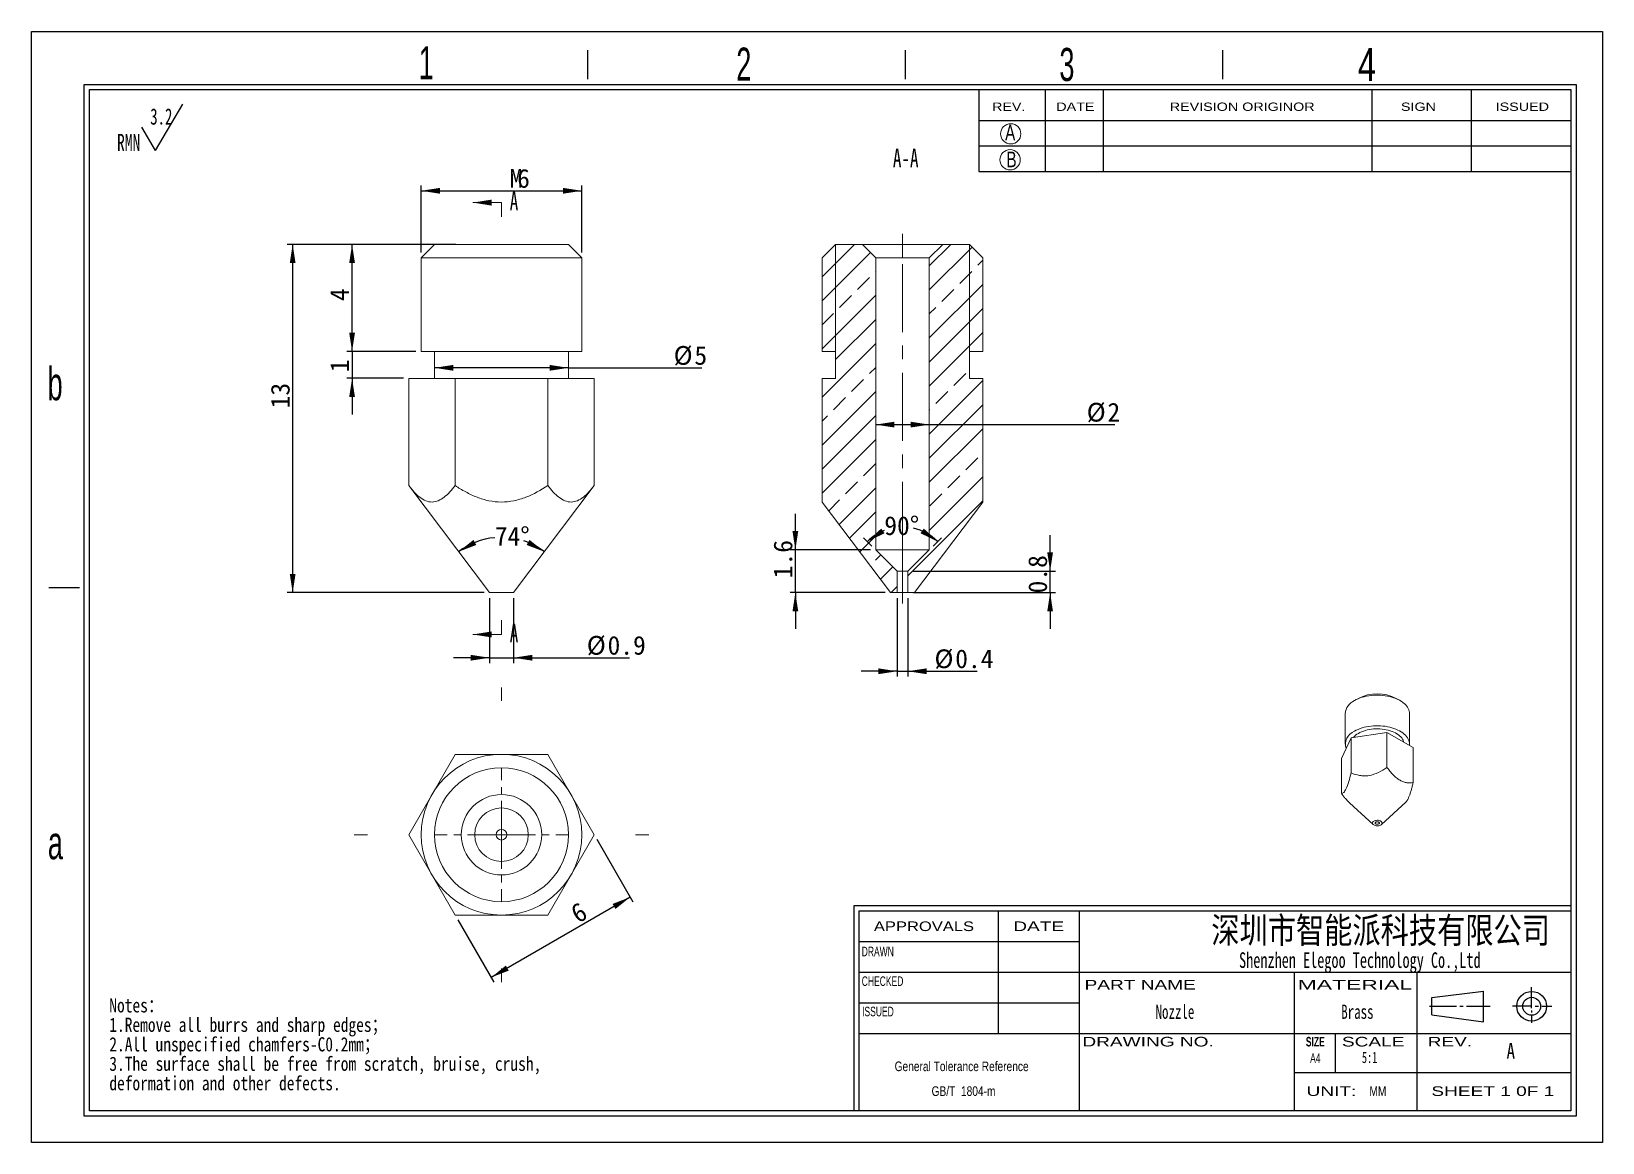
# Model space of a CAD drawing. Header units: millimetres. Extents: x 2 to 295, y 1 to 209.
import ezdxf

# ---------------------------------------------------------------- set-up
doc = ezdxf.new("R2010")
doc.units = ezdxf.units.MM
doc.linetypes.add('CENTER', pattern=[10.16, 6.35, -1.27, 1.27, -1.27])
doc.linetypes.add('CENTERX2', pattern=[20.32, 12.7, -2.54, 2.54, -2.54])
doc.layers.add('DIM', color=5, linetype='Continuous')
doc.layers.add('SLD-0', color=179, linetype='Continuous')
doc.layers.add('中心线', color=1, linetype='CENTER', lineweight=15)
doc.styles.add('SLDTEXTSTYLE0', font='SIMSUN.TTC', dxfattribs={"width": 0.67})
doc.styles.add('SLDTEXTSTYLE1', font='SIMSUN.TTC', dxfattribs={"width": 0.8, "bigfont": 'bigfont'})
doc.styles.add('SLDTEXTSTYLE10', font='ARIAL.TTF', dxfattribs={"width": 1.2324})
doc.styles.add('SLDTEXTSTYLE11', font='ARIAL.TTF', dxfattribs={"width": 1.7064})
doc.styles.add('SLDTEXTSTYLE12', font='SIMSUN.TTC', dxfattribs={"width": 0.8, "bigfont": 'bigfont'})
doc.styles.add('SLDTEXTSTYLE13', font='SIMKAI.TTF', dxfattribs={"width": 0.67})
doc.styles.add('SLDTEXTSTYLE14', font='SIMSUN.TTC')
doc.styles.add('SLDTEXTSTYLE15', font='仿宋_GB2312', dxfattribs={"width": 0.67})
doc.styles.add('SLDTEXTSTYLE2', font='SIMSUN.TTC', dxfattribs={"width": 0.8})
doc.styles.add('SLDTEXTSTYLE3', font='SIMSUN.TTC', dxfattribs={"width": 0.67})
doc.styles.add('SLDTEXTSTYLE4', font='ARIAL.TTF', dxfattribs={"width": 0.63516})
doc.styles.add('SLDTEXTSTYLE5', font='GOTHIC.TTF', dxfattribs={"width": 0.7304})
doc.styles.add('SLDTEXTSTYLE6', font='GOTHIC.TTF', dxfattribs={"width": 0.61171})
doc.styles.add('SLDTEXTSTYLE7', font='ARIALBD.TTF', dxfattribs={"width": 0.63516})
doc.styles.add('SLDTEXTSTYLE8', font='ARIAL.TTF', dxfattribs={"width": 1.422})
doc.styles.add('SLDTEXTSTYLE9', font='ARIAL.TTF', dxfattribs={"width": 0.7584})
doc.dimstyles.new('SLDDIMSTYLE0', dxfattribs={"dimtxt": 3.5, "dimasz": 3.5, "dimexe": 0, "dimexo": 0.0625, "dimgap": 0.875, "dimtad": 2, "dimlfac": 0.2, "dimrnd": 1e-09, "dimdsep": 46, "dimtxsty": 'SLDTEXTSTYLE0', "dimsah": 1, "dimcen": 0.09, "dimadec": 0, "dimazin": 2, "dimtfac": 1, "dimtmove": 0, "dimatfit": 0, "dimfxl": 0, "dimfrac": 2, "dimtolj": 1, "dimtzin": 12, "dimarcsym": 0})
doc.dimstyles.new('SLDDIMSTYLE1', dxfattribs={"dimtxt": 3.5, "dimasz": 3.5, "dimexe": 0, "dimexo": 0.0625, "dimgap": 0.875, "dimtad": 2, "dimlfac": 0.2, "dimrnd": 1e-09, "dimzin": 12, "dimdsep": 46, "dimtxsty": 'SLDTEXTSTYLE0', "dimsah": 1, "dimcen": 0.09, "dimadec": 0, "dimazin": 3, "dimtfac": 1, "dimtofl": 0, "dimtmove": 0, "dimatfit": 3, "dimfxl": 0, "dimfrac": 2, "dimtolj": 1, "dimtzin": 12, "dimarcsym": 0})
doc.dimstyles.new('SLDDIMSTYLE2', dxfattribs={"dimtxt": 3.5, "dimasz": 3.5, "dimexe": 0, "dimexo": 0.0625, "dimgap": 0.875, "dimtad": 2, "dimlfac": 0.2, "dimrnd": 1e-09, "dimzin": 12, "dimdsep": 46, "dimtxsty": 'SLDTEXTSTYLE0', "dimsah": 1, "dimcen": 0.09, "dimadec": 0, "dimazin": 3, "dimtfac": 1, "dimtmove": 0, "dimatfit": 0, "dimfxl": 0, "dimfrac": 2, "dimtolj": 1, "dimtzin": 12, "dimarcsym": 0})
doc.dimstyles.new('SLDDIMSTYLE3', dxfattribs={"dimtxt": 3.5, "dimasz": 3.5, "dimexe": 0, "dimexo": 0.0625, "dimgap": 0.875, "dimtad": 0, "dimtih": 1, "dimtoh": 1, "dimdec": 4, "dimlfac": 0.2, "dimzin": 12, "dimdsep": 46, "dimtxsty": 'SLDTEXTSTYLE0', "dimsah": 1, "dimcen": 0.09, "dimadec": 1, "dimazin": 3, "dimtfac": 1, "dimtdec": 1, "dimtofl": 0, "dimtmove": 0, "dimatfit": 3, "dimfxl": 0, "dimfrac": 2, "dimtolj": 1, "dimtzin": 12, "dimarcsym": 0})
pattern_1 = [(45, (0, 0), (-8.98026, 8.98026), []), (45, (4.49, 0), (-8.98026, 8.98026), []), (45, (8.98, 0), (-8.98026, 8.98026), []), (45, (13.47, 0), (-8.98026, 8.98026), [3.175, -1.5875])]

# ---------------------------------------------------------------- blocks, each defined once
blk = doc.blocks.new('SW_NOTE_0')
at = {"layer": 'SLD-0', "color": 0}
for q in [(12.27, 9.26), (4.6, 4.92)]:
    blk.add_line((7.16, 0.59), q, dxfattribs=at)
at = {"layer": 'SLD-0', "color": 0, "attachment_point": 1, "style": 'SLDTEXTSTYLE0'}
for s, insert, char_height in [('3.2', (6.19, 8.45), 3.032), ('RMN', (0, 3.69), 3.175)]:
    blk.add_mtext(s, dxfattribs=dict(at, insert=insert, char_height=char_height))
blk = doc.blocks.new('SW_NOTE_1')
at = {"layer": 'SLD-0', "color": 0, "char_height": 2.6458, "attachment_point": 1}
for s, insert, style in [('Notes\\M+18146', (0, 3.08), 'SLDTEXTSTYLE1'), ('1.Remove all burrs and sharp edges\\M+18147', (0, -0.55), 'SLDTEXTSTYLE1'), ('2.All unspecified chamfers-C0.2mm\\M+18147', (0, -4.19), 'SLDTEXTSTYLE1'), ('3.The surface shall be free from scratch, bruise, crush, ', (0, -7.82), 'SLDTEXTSTYLE2'), ('deformation and other defects.', (0, -11.45), 'SLDTEXTSTYLE2')]:
    blk.add_mtext(s, dxfattribs=dict(at, insert=insert, style=style))
blk = doc.blocks.new('SW_NOTE_2')
at = {"layer": 'SLD-0', "color": 0, "char_height": 1.7927, "attachment_point": 2, "style": 'SLDTEXTSTYLE9'}
for s, insert in [('General Tolerance Reference ', (13.02, 2.31)), (' GB/T  1804-m', (13.11, -2.32))]:
    blk.add_mtext(s, dxfattribs=dict(at, insert=insert))
blk = doc.blocks.new('_D')
at = {"layer": 'DIM'}
for p, q in [((87.31, 102.93), (87.31, 90.78)), ((91.81, 102.93), (91.81, 90.78)), ((87.31, 91.78), (80.58, 91.78)), ((87.31, 91.78), (91.81, 91.78)), ((91.81, 91.78), (113.44, 91.78))]:
    blk.add_line(p, q, dxfattribs=at)
for points in [[(87.31, 91.78), (83.81, 92.32), (83.81, 91.24)], [(91.81, 91.78), (95.31, 91.24), (95.31, 92.32)]]:
    blk.add_solid(points, dxfattribs=at)
at = {"layer": 'DIM', "char_height": 3.5, "attachment_point": 1, "style": 'SLDTEXTSTYLE14'}
for s, insert in [('%%c', (105.49, 95.85)), ('0.9', (109.36, 95.85))]:
    blk.add_mtext(s, dxfattribs=dict(at, insert=insert))
blk = doc.blocks.new('_D_1')
at = {"layer": 'DIM'}
for q in [(77.06, 145.89), (126.93, 145.89)]:
    blk.add_line((102.06, 145.89), q, dxfattribs=at)
for points in [[(77.06, 145.89), (80.56, 145.35), (80.56, 146.43)], [(102.06, 145.89), (98.56, 146.43), (98.56, 145.35)]]:
    blk.add_solid(points, dxfattribs=at)
at = {"layer": 'DIM', "char_height": 3.5, "attachment_point": 1, "style": 'SLDTEXTSTYLE14'}
for s, insert in [('%%c', (121.7, 149.96)), ('5', (125.57, 149.96))]:
    blk.add_mtext(s, dxfattribs=dict(at, insert=insert))
blk = doc.blocks.new('_D_2')
at = {"layer": 'DIM'}
for p, q in [((81.06, 168.93), (49.58, 168.93)), ((50.58, 103.93), (50.58, 168.93)), ((86.31, 103.93), (49.58, 103.93))]:
    blk.add_line(p, q, dxfattribs=at)
for points in [[(50.58, 168.93), (50.04, 165.43), (51.12, 165.43)], [(50.58, 103.93), (51.12, 107.43), (50.04, 107.43)]]:
    blk.add_solid(points, dxfattribs=at)
at = {"layer": 'DIM', "insert": (46.51, 138.32), "char_height": 3.5, "attachment_point": 1, "rotation": 90, "style": 'SLDTEXTSTYLE14'}
blk.add_mtext('13', dxfattribs=at)
blk = doc.blocks.new('_D_3')
at = {"layer": 'DIM'}
for p, q in [((81.06, 168.93), (60.67, 168.93)), ((61.67, 148.93), (61.67, 168.93)), ((73.56, 148.93), (60.67, 148.93))]:
    blk.add_line(p, q, dxfattribs=at)
for points in [[(61.67, 168.93), (61.13, 165.43), (62.21, 165.43)], [(61.67, 148.93), (62.21, 152.43), (61.13, 152.43)]]:
    blk.add_solid(points, dxfattribs=at)
at = {"layer": 'DIM', "insert": (57.6, 158.35), "char_height": 3.5, "attachment_point": 1, "rotation": 90, "style": 'SLDTEXTSTYLE14'}
blk.add_mtext('4', dxfattribs=at)
blk = doc.blocks.new('_D_4')
at = {"layer": 'DIM'}
for p, q in [((61.67, 148.93), (61.67, 155.66)), ((73.56, 148.93), (60.67, 148.93)), ((61.67, 148.93), (61.67, 143.93)), ((71.24, 143.93), (60.67, 143.93)), ((61.67, 143.93), (61.67, 137.2))]:
    blk.add_line(p, q, dxfattribs=at)
for points in [[(61.67, 148.93), (62.21, 152.43), (61.13, 152.43)], [(61.67, 143.93), (61.13, 140.43), (62.21, 140.43)]]:
    blk.add_solid(points, dxfattribs=at)
at = {"layer": 'DIM', "insert": (57.6, 145.07), "char_height": 3.5, "attachment_point": 1, "rotation": 90, "style": 'SLDTEXTSTYLE14'}
blk.add_mtext('1', dxfattribs=at)
blk = doc.blocks.new('_D_5')
at = {"layer": 'DIM'}
for p, q in [((74.56, 167.43), (74.56, 179.93)), ((74.56, 178.93), (104.56, 178.93)), ((104.56, 167.43), (104.56, 179.93))]:
    blk.add_line(p, q, dxfattribs=at)
for points in [[(74.56, 178.93), (78.06, 178.39), (78.06, 179.47)], [(104.56, 178.93), (101.06, 179.47), (101.06, 178.39)]]:
    blk.add_solid(points, dxfattribs=at)
at = {"layer": 'DIM', "char_height": 3.5, "attachment_point": 1, "style": 'SLDTEXTSTYLE14'}
for s, insert in [('M', (91.11, 183)), ('6', (92.48, 183))]:
    blk.add_mtext(s, dxfattribs=dict(at, insert=insert))
blk = doc.blocks.new('_D_6')
at = {"layer": 'DIM'}
for start, end in [(95.4, 127), (53, 71.6426)]:
    blk.add_arc((89.56, 100.94), 13.31, start, end, dxfattribs=at)
for points in [[(81.55, 111.57), (84.86, 112.83), (84.33, 113.77)], [(97.57, 111.57), (94.8, 113.77), (94.26, 112.83)]]:
    blk.add_solid(points, dxfattribs=at)
at = {"layer": 'DIM', "insert": (88.31, 116.21), "char_height": 3.5, "attachment_point": 1, "style": 'SLDTEXTSTYLE14'}
blk.add_mtext('74°', dxfattribs=at)
blk = doc.blocks.new('_D_7')
at = {"layer": 'DIM'}
for p, q in [((107.38, 57.89), (114.1, 46.24)), ((113.6, 47.11), (87.62, 32.11)), ((81.4, 42.89), (88.12, 31.24))]:
    blk.add_line(p, q, dxfattribs=at)
for points in [[(113.6, 47.11), (110.3, 45.83), (110.84, 44.89)], [(87.62, 32.11), (90.92, 33.39), (90.38, 34.33)]]:
    blk.add_solid(points, dxfattribs=at)
at = {"layer": 'DIM', "insert": (102.09, 45.16), "char_height": 3.5, "attachment_point": 1, "rotation": 30, "style": 'SLDTEXTSTYLE14'}
blk.add_mtext('6', dxfattribs=at)
blk = doc.blocks.new('SW_CENTERMARKSYMBOL_0')
at = {"layer": '中心线', "color": 0}
for p, q in [((0, 25), (0, 27.5)), ((0, 0), (0, 12.5)), ((-25, 0), (-27.5, 0)), ((0, 0), (-12.5, 0)), ((0, 0), (0, -12.5)), ((0, 0), (12.5, 0)), ((25, 0), (27.5, 0)), ((0, -25), (0, -27.5))]:
    blk.add_line(p, q, dxfattribs=at)
blk = doc.blocks.new('_D_8')
at = {"layer": 'DIM'}
for p, q in [((191.98, 107.93), (191.98, 114.66)), ((166.42, 107.93), (192.98, 107.93)), ((191.98, 103.93), (191.98, 107.93)), ((166.42, 103.93), (192.98, 103.93)), ((191.98, 103.93), (191.98, 97.2))]:
    blk.add_line(p, q, dxfattribs=at)
for points in [[(191.98, 107.93), (192.51, 111.43), (191.44, 111.43)], [(191.98, 103.93), (191.44, 100.43), (192.51, 100.43)]]:
    blk.add_solid(points, dxfattribs=at)
at = {"layer": 'DIM', "insert": (187.9, 103.79), "char_height": 3.5, "attachment_point": 1, "rotation": 90, "style": 'SLDTEXTSTYLE14'}
blk.add_mtext('0.8', dxfattribs=at)
blk = doc.blocks.new('_D_9')
at = {"layer": 'DIM'}
for p, q in [((144.42, 111.93), (144.42, 118.66)), ((158.42, 111.93), (143.42, 111.93)), ((144.42, 103.93), (144.42, 111.93)), ((161.17, 103.93), (143.42, 103.93)), ((144.42, 103.93), (144.42, 97.2))]:
    blk.add_line(p, q, dxfattribs=at)
for points in [[(144.42, 111.93), (144.96, 115.43), (143.88, 115.43)], [(144.42, 103.93), (143.88, 100.43), (144.96, 100.43)]]:
    blk.add_solid(points, dxfattribs=at)
at = {"layer": 'DIM', "insert": (140.35, 106.61), "char_height": 3.5, "attachment_point": 1, "rotation": 90, "style": 'SLDTEXTSTYLE14'}
blk.add_mtext('1.6', dxfattribs=at)
blk = doc.blocks.new('_D_10')
at = {"layer": 'DIM'}
for p, q in [((163.42, 102.93), (163.42, 88.26)), ((165.42, 102.93), (165.42, 88.26)), ((163.42, 89.26), (156.69, 89.26)), ((163.42, 89.26), (165.42, 89.26)), ((165.42, 89.26), (178.34, 89.26))]:
    blk.add_line(p, q, dxfattribs=at)
for points in [[(163.42, 89.26), (159.92, 89.8), (159.92, 88.72)], [(165.42, 89.26), (168.92, 88.72), (168.92, 89.8)]]:
    blk.add_solid(points, dxfattribs=at)
at = {"layer": 'DIM', "char_height": 3.5, "attachment_point": 1, "style": 'SLDTEXTSTYLE14'}
for s, insert in [('%%c', (170.39, 93.34)), ('0.4', (174.26, 93.34))]:
    blk.add_mtext(s, dxfattribs=dict(at, insert=insert))
blk = doc.blocks.new('_D_11')
at = {"layer": 'DIM'}
for p, q in [((159.42, 135.29), (169.42, 135.29)), ((169.42, 135.29), (204.04, 135.29))]:
    blk.add_line(p, q, dxfattribs=at)
for points in [[(159.42, 135.29), (162.92, 134.75), (162.92, 135.83)], [(169.42, 135.29), (165.92, 135.83), (165.92, 134.75)]]:
    blk.add_solid(points, dxfattribs=at)
at = {"layer": 'DIM', "char_height": 3.5, "attachment_point": 1, "style": 'SLDTEXTSTYLE14'}
for s, insert in [('%%c', (198.81, 139.36)), ('2', (202.68, 139.36))]:
    blk.add_mtext(s, dxfattribs=dict(at, insert=insert))
blk = doc.blocks.new('_D_12')
at = {"layer": 'DIM'}
for p, q in [((158.72, 112.63), (157.17, 114.18)), ((170.13, 112.63), (171.67, 114.18))]:
    blk.add_line(p, q, dxfattribs=at)
for start, end in [(111.6012, 135), (45, 77.2747)]:
    blk.add_arc((164.42, 106.93), 9.25, start, end, dxfattribs=at)
for points in [[(157.88, 113.47), (161.07, 115.02), (160.45, 115.9)], [(170.97, 113.47), (168.39, 115.9), (167.78, 115.02)]]:
    blk.add_solid(points, dxfattribs=at)
at = {"layer": 'DIM', "insert": (161.02, 118.19), "char_height": 3.5, "attachment_point": 1, "style": 'SLDTEXTSTYLE14'}
blk.add_mtext('90°', dxfattribs=at)

msp = doc.modelspace()

# ---------------------------------------------------------------- hatches: boundary and pattern name
at = {"linetype": 'Continuous', "lineweight": 0}
h = msp.add_hatch(dxfattribs=at)
h.set_pattern_fill('DIN 201 brass', style=0, pattern_type=2)
h.set_pattern_definition(pattern_1)
h.paths.add_polyline_path([(151.92314, 148.92689), (151.92314, 143.92689), (149.42314, 143.92689), (149.42314, 120.84671), (162.17314, 103.92689), (163.42314, 103.92689), (163.42314, 107.92689), (159.42314, 111.92689), (159.42314, 166.42689), (156.92314, 168.92689), (151.92314, 168.92689), (149.42314, 166.42689), (149.42314, 148.92689)], flags=0)
h = msp.add_hatch(dxfattribs=at)
h.set_pattern_fill('DIN 201 brass', style=0, pattern_type=2)
h.set_pattern_definition(pattern_1)
h.paths.add_polyline_path([(179.42314, 120.84671), (179.42314, 143.92689), (176.92314, 143.92689), (176.92314, 148.92689), (179.42314, 148.92689), (179.42314, 166.42689), (176.92314, 168.92689), (171.92314, 168.92689), (169.42314, 166.42689), (169.42314, 111.92689), (165.42314, 107.92689), (165.42314, 103.92689), (166.67314, 103.92689)], flags=0)

# ---------------------------------------------------------------- linework, layer by layer
at = {"color": 7, "linetype": 'Continuous', "lineweight": 0}
for p, q in [((89.56171, 176.72689), (84.24171, 176.72689)), ((89.56171, 176.72689), (89.56171, 174.06689)), ((151.92314, 148.92689), (151.92314, 168.92689)), ((176.92314, 148.92689), (176.92314, 168.92689)), ((89.56171, 96.12689), (89.56171, 98.78689)), ((89.56171, 96.12689), (84.24171, 96.12689))]:
    msp.add_line(p, q, dxfattribs=at)
at = {"color": 7, "linetype": 'Continuous', "lineweight": 15}
for p, q in [((77.06171, 168.92688), (74.56171, 166.42688)), ((77.06171, 168.92688), (102.06171, 168.92688)), ((104.56171, 166.42688), (102.06171, 168.92688)), ((149.42314, 166.42688), (151.92314, 168.92688)), ((151.92314, 168.92688), (156.92314, 168.92688)), ((156.92314, 168.92688), (159.42314, 166.42688)), ((156.92314, 168.92688), (171.92314, 168.92688)), ((169.42314, 166.42688), (171.92314, 168.92688)), ((171.92314, 168.92688), (176.92314, 168.92688)), ((176.92314, 168.92688), (179.42314, 166.42688)), ((74.56171, 166.42688), (74.56171, 148.92689)), ((104.56171, 166.42688), (74.56171, 166.42688)), ((104.56171, 148.92689), (104.56171, 166.42688)), ((149.42314, 166.42688), (149.42314, 148.92689)), ((169.42314, 166.42688), (159.42314, 166.42688)), ((159.42314, 166.42688), (159.42314, 111.92689)), ((169.42314, 111.92689), (169.42314, 166.42688)), ((179.42314, 148.92689), (179.42314, 166.42688)), ((74.56171, 148.92689), (104.56171, 148.92689)), ((77.06171, 148.92689), (77.06171, 143.92689)), ((102.06171, 143.92689), (102.06171, 148.92689)), ((149.42314, 148.92689), (151.92314, 148.92689)), ((151.92314, 143.92689), (151.92314, 148.92689)), ((176.92314, 148.92689), (176.92314, 143.92689)), ((176.92314, 148.92689), (179.42314, 148.92689)), ((72.2412, 123.92613), (72.2412, 143.92689)), ((80.90146, 143.92689), (72.2412, 143.92689)), ((80.90146, 123.92613), (80.90146, 143.92689)), ((98.22196, 143.92689), (80.90146, 143.92689)), ((98.22196, 123.92613), (98.22196, 143.92689)), ((106.88222, 143.92689), (98.22196, 143.92689)), ((106.88222, 123.92613), (106.88222, 143.92689)), ((149.42314, 143.92689), (149.42314, 120.84671)), ((151.92314, 143.92689), (149.42314, 143.92689)), ((179.42314, 143.92689), (176.92314, 143.92689)), ((179.42314, 120.84671), (179.42314, 143.92689)), ((72.2412, 123.92613), (87.31171, 103.92688)), ((91.81171, 103.92688), (106.88222, 123.92613)), ((162.17314, 103.92688), (149.42314, 120.84671)), ((179.42314, 120.84671), (166.67314, 103.92688)), ((159.42314, 111.92689), (163.42314, 107.92689)), ((169.42314, 111.92689), (159.42314, 111.92689)), ((165.42314, 107.92689), (169.42314, 111.92689)), ((165.42314, 107.92689), (163.42314, 107.92689)), ((163.42314, 107.92689), (163.42314, 103.92688)), ((165.42314, 103.92688), (165.42314, 107.92689)), ((87.31171, 103.92688), (91.81171, 103.92688)), ((163.42314, 103.92688), (162.17314, 103.92688)), ((165.42314, 103.92688), (163.42314, 103.92688)), ((166.67314, 103.92688), (165.42314, 103.92688)), ((249.51809, 84.198), (248.81086, 83.7896)), ((257.29752, 83.7896), (256.5903, 84.198)), ((247.05419, 81.34078), (247.05419, 75.62499)), ((259.05419, 75.62499), (259.05419, 81.34078)), ((248.15521, 76.82003), (246.36206, 72.95674)), ((254.84735, 77.85519), (248.15521, 76.82003)), ((248.15521, 70.28745), (248.15521, 76.82003)), ((254.84735, 71.32262), (254.84735, 77.85519)), ((259.74632, 75.02707), (254.84735, 77.85519)), ((72.2412, 58.75175), (80.90146, 73.75175)), ((80.90146, 73.75175), (98.22196, 73.75175)), ((98.22196, 73.75175), (106.88222, 58.75175)), ((259.74632, 68.4945), (259.74632, 75.02707)), ((246.36206, 66.42417), (246.36206, 72.95674)), ((247.84702, 64.72703), (252.29255, 60.65046)), ((253.81584, 60.65046), (258.37253, 64.82896)), ((80.90146, 43.75175), (72.2412, 58.75175)), ((106.88222, 58.75175), (98.22196, 43.75175)), ((98.22196, 43.75175), (80.90146, 43.75175))]:
    msp.add_line(p, q, dxfattribs=at)
at = {"color": 7, "linetype": 'Continuous', "lineweight": 15, "flags": 128}
for points in [[(259.05419, 81.34078), (259.04165, 81.56465), (258.99666, 81.81931), (258.91921, 82.07136), (258.80973, 82.31941), (258.66882, 82.56212), (258.49724, 82.79816), (258.29593, 83.02624), (258.06599, 83.24511), (257.80868, 83.45359), (257.52541, 83.65052), (257.21771, 83.83484), (256.88727, 84.00554), (256.5359, 84.16168), (256.16552, 84.30242), (255.77814, 84.42698), (255.37588, 84.53468), (254.96094, 84.62494), (254.53559, 84.69727), (254.10215, 84.75126), (253.66298, 84.78663), (253.22049, 84.80317), (252.77709, 84.80081), (252.33521, 84.77954), (251.89725, 84.7395), (251.46561, 84.68089), (251.04265, 84.60404), (250.63067, 84.50937), (250.23193, 84.39739), (249.8486, 84.26872), (249.48278, 84.12406), (249.13647, 83.96419), (248.81155, 83.79)], [(248.81155, 78.07421), (249.13647, 78.24841), (249.48278, 78.40827), (249.8486, 78.55293), (250.23193, 78.68161), (250.63067, 78.79358), (251.04265, 78.88826), (251.46561, 78.96511), (251.89725, 79.02371), (252.33521, 79.06376), (252.77709, 79.08502), (253.22049, 79.08738), (253.66298, 79.07084), (254.10215, 79.03547), (254.53559, 78.98148), (254.96094, 78.90916), (255.37588, 78.8189), (255.77814, 78.71119), (256.16552, 78.58663), (256.5359, 78.44589), (256.88727, 78.28975), (257.21771, 78.11905), (257.52541, 77.93474), (257.80868, 77.7378), (258.06599, 77.52933), (258.29593, 77.31045), (258.49724, 77.08237), (258.66882, 76.84634), (258.80973, 76.60363), (258.91921, 76.35557), (258.99666, 76.10353), (259.04165, 75.84887), (259.05394, 75.59299), (259.04487, 75.43201)], [(258.00402, 76.03288), (257.97229, 76.14528), (257.88382, 76.37205), (257.76403, 76.59398), (257.61369, 76.80962), (257.43379, 77.01758), (257.22547, 77.21651), (256.99011, 77.40511), (256.72922, 77.58217), (256.4445, 77.74654), (256.13779, 77.89715), (255.81108, 78.03302), (255.46649, 78.15327), (255.10626, 78.25713), (254.73272, 78.34392), (254.34829, 78.41307), (253.95547, 78.46415), (253.5568, 78.49681), (253.15488, 78.51084), (252.7523, 78.50616), (252.35168, 78.4828), (251.95562, 78.4409), (251.56668, 78.38073), (251.18739, 78.3027), (250.8202, 78.2073), (250.4675, 78.09515), (250.13158, 77.96698), (249.81462, 77.82363), (249.51866, 77.66601)], [(252.4178, 61.29464), (252.54974, 61.35753), (252.69991, 61.40486), (252.86289, 61.43494), (253.03278, 61.44667), (253.20344, 61.43962), (253.36871, 61.41406), (253.52262, 61.3709), (253.65959, 61.3117), (253.77468, 61.23861), (253.86373, 61.15427), (253.92353, 61.06173), (253.9519, 60.96432), (253.94783, 60.86557), (253.91146, 60.76906), (253.84411, 60.67826), (253.7482, 60.59646), (253.62722, 60.52661), (253.48552, 60.47125), (253.32823, 60.43237), (253.16104, 60.41137), (252.98999, 60.40902), (252.82126, 60.4254), (252.66094, 60.45992), (252.51484, 60.51133), (252.38824, 60.57777), (252.2857, 60.65684), (252.21094, 60.74569), (252.16666, 60.8411), (252.15445, 60.93962), (252.17476, 61.03769), (252.22686, 61.13178), (252.30886, 61.21847), (252.4178, 61.29464)], [(252.77135, 61.09054), (252.86249, 61.12992), (252.96917, 61.15289), (253.08273, 61.15758), (253.19398, 61.14361), (253.29391, 61.11211), (253.37441, 61.06564), (253.42897, 61.00795), (253.45317, 60.94373), (253.44505, 60.87817), (253.40527, 60.81659), (253.33704, 60.76397), (253.24589, 60.72459), (253.13922, 60.70162), (253.02566, 60.69693), (252.91441, 60.7109), (252.81448, 60.7424), (252.73398, 60.78887), (252.67941, 60.84656), (252.65521, 60.91078), (252.66334, 60.97634), (252.70312, 61.03792), (252.77135, 61.09054)]]:
    msp.add_lwpolyline(points, dxfattribs=at)
at = {"color": 7, "linetype": 'Continuous', "lineweight": 15}
for radius in [15, 12.5, 7.5, 5, 1]:
    msp.add_circle((89.56171, 58.75175), radius, dxfattribs=at)
for centre, radius, start, end in [((253.05416, 77.38301), 7.67779, 62.5762506, 117.4183745), ((249.9979, 81.0837), 2.95491, 113.6708732, 175.0089858), ((249.77302, 75.58735), 2.66626, 111.1373811, 196.9408038), ((251.21018, 74.59666), 3.50459, 118.8591763, 139.3099954)]:
    msp.add_arc(centre, radius, start, end, dxfattribs=at)
for points, knots in [([(80.90146, 123.92613), (80.25318, 123.06583), (79.58069, 122.3119), (78.14584, 121.19895), (77.36618, 120.85228), (76.204, 120.84403), (75.81078, 120.92359), (75.04547, 121.22966), (74.67333, 121.45339), (73.58152, 122.2901), (72.89389, 123.05998), (72.2412, 123.92613)], [0, 0, 0, 0, 0.25, 0.25, 0.5, 0.5, 0.625, 0.625, 0.75, 0.75, 1, 1, 1, 1]), ([(80.90146, 123.92613), (81.54161, 123.50137), (82.19976, 123.09942), (83.56782, 122.36104), (84.27891, 122.02518), (85.72418, 121.46732), (86.46316, 121.24253), (87.98303, 120.93183), (88.77302, 120.84746), (90.32869, 120.84597), (91.10008, 120.92591), (92.63102, 121.23433), (93.38628, 121.46296), (95.55871, 122.29958), (96.92571, 123.06603), (98.22196, 123.92613)], [0, 0, 0, 0, 0.125, 0.125, 0.25, 0.25, 0.375, 0.375, 0.5, 0.5, 0.625, 0.625, 0.75, 0.75, 1, 1, 1, 1]), ([(106.88222, 123.92613), (106.23394, 123.06583), (105.56146, 122.3119), (104.1266, 121.19895), (103.34694, 120.85228), (102.18476, 120.84403), (101.79154, 120.92359), (101.02623, 121.22966), (100.65409, 121.45339), (99.56228, 122.2901), (98.87465, 123.05998), (98.22196, 123.92613)], [0, 0, 0, 0, 0.25, 0.25, 0.5, 0.5, 0.625, 0.625, 0.75, 0.75, 1, 1, 1, 1]), ([(254.84735, 71.32262), (254.3464, 70.96414), (253.82674, 70.63752), (252.71797, 70.1025), (252.11549, 69.89608), (251.21743, 69.75446), (250.91357, 69.73345), (250.32219, 69.74194), (250.03462, 69.77053), (249.19093, 69.91331), (248.65957, 70.08257), (248.15521, 70.28745)], [0, 0, 0, 0, 0.25, 0.25, 0.5, 0.5, 0.625, 0.625, 0.75, 0.75, 1, 1, 1, 1]), ([(254.84735, 71.32262), (255.02841, 71.07936), (255.21456, 70.84061), (255.60151, 70.37607), (255.80263, 70.15026), (256.21142, 69.73207), (256.42043, 69.53799), (256.85032, 69.18834), (257.07376, 69.03179), (257.51377, 68.77729), (257.73195, 68.67745), (258.16497, 68.52821), (258.37859, 68.47957), (258.99304, 68.3981), (259.37969, 68.42523), (259.74632, 68.4945)], [0, 0, 0, 0, 0.125, 0.125, 0.25, 0.25, 0.375, 0.375, 0.5, 0.5, 0.625, 0.625, 0.75, 0.75, 1, 1, 1, 1]), ([(248.15521, 70.28745), (248.02099, 69.71728), (247.88174, 69.17104), (247.58465, 68.16745), (247.42322, 67.70642), (247.18258, 67.18528), (247.10116, 67.03586), (246.9427, 66.79443), (246.86565, 66.70149), (246.63958, 66.48772), (246.49721, 66.43243), (246.36206, 66.42417)], [0, 0, 0, 0, 0.25, 0.25, 0.5, 0.5, 0.625, 0.625, 0.75, 0.75, 1, 1, 1, 1]), ([(258.3693, 64.83256), (258.38557, 64.84557), (258.45697, 64.9027), (258.56595, 65.04633), (258.69294, 65.2473), (258.79721, 65.4427), (258.9032, 65.67093), (259.00853, 65.92822), (259.11178, 66.20911), (259.24691, 66.61202), (259.40541, 67.14576), (259.58325, 67.81488), (259.69184, 68.26742), (259.74632, 68.4945)], [0, 0, 0, 0, 0.036384458, 0.159757232, 0.230508109, 0.301759005, 0.374682104, 0.44820877, 0.518962148, 0.590169453, 0.735225861, 0.867138067, 1, 1, 1, 1]), ([(246.36206, 66.42417), (246.48424, 66.26305), (246.72907, 65.94021), (247.09008, 65.50627), (247.44085, 65.12304), (247.68636, 64.8703), (247.82577, 64.74883), (247.84927, 64.72835)], [0, 0, 0, 0, 0.262214092, 0.525427681, 0.740214719, 0.956201768, 1, 1, 1, 1])]:
    msp.add_open_spline(points, degree=3, knots=knots, dxfattribs=at)
at = {"color": 7, "linetype": 'Continuous', "lineweight": 0}
for points in [[(84.24171, 176.72689), (87.74171, 176.16689), (87.74171, 177.28689)], [(84.24171, 96.12689), (87.74171, 95.56689), (87.74171, 96.68689)]]:
    msp.add_solid(points, dxfattribs=at)
at = {"layer": 'SLD-0'}
for p, q in [((1.81204, 208.67374), (295.10656, 208.67374)), ((1.81204, 1.29378), (1.81204, 208.67374)), ((295.10656, 208.67374), (295.10656, 1.29378)), ((12.67482, 7.21892), (12.67482, 197.81098)), ((12.67482, 197.81098), (289.18142, 197.81098)), ((252.01742, 197.81098), (252.01742, 182.51367)), ((270.59942, 197.81098), (270.59942, 182.51367)), ((289.18142, 197.81098), (289.18142, 7.21892)), ((289.18142, 7.21892), (12.67482, 7.21892)), ((295.10656, 1.29378), (1.81204, 1.29378))]:
    msp.add_line(p, q, dxfattribs=at)
at = {"layer": 'SLD-0', "color": 6, "linetype": 'Continuous'}
for p, q in [((105.70104, 199.78603), (105.70104, 205.16949)), ((164.95246, 199.78603), (164.95246, 205.16949)), ((224.20387, 199.78603), (224.20387, 205.16949)), ((11.6873, 6.2314), (11.6873, 198.7985)), ((11.6873, 198.7985), (290.16894, 198.7985)), ((290.16894, 198.7985), (290.16894, 6.2314)), ((10.80456, 104.8527), (5.06807, 104.8527)), ((290.16894, 6.2314), (11.6873, 6.2314))]:
    msp.add_line(p, q, dxfattribs=at)
at = {"layer": 'SLD-0', "color": 179, "linetype": 'Continuous'}
for p, q in [((178.65881, 197.81098), (178.65881, 182.51367)), ((191.05019, 197.81098), (191.05019, 182.51367)), ((201.88631, 197.81098), (201.88631, 182.51367)), ((178.65881, 192.07449), (289.18142, 192.07449)), ((178.65881, 187.29408), (289.18142, 187.29408)), ((178.65881, 182.51367), (289.18142, 182.51367)), ((289.18142, 45.4622), (155.32994, 45.4622)), ((155.32994, 45.4622), (155.32994, 7.21892)), ((289.18142, 44.50612), (156.28602, 44.50612)), ((156.28602, 44.50612), (156.28602, 7.21892)), ((182.28076, 44.50612), (182.28076, 21.56015)), ((197.39755, 44.50612), (197.39755, 7.21892)), ((197.39755, 38.76963), (156.28602, 38.76963)), ((289.18142, 33.03313), (156.28602, 33.03313)), ((237.55299, 33.03313), (237.55299, 7.21892)), ((260.49896, 7.21892), (260.49896, 33.03313)), ((263.2552, 28.35384), (272.88795, 29.53819)), ((272.88795, 23.84606), (272.88795, 29.53819)), ((281.86932, 26.34954), (281.86932, 30.31633)), ((197.39755, 27.29664), (156.28602, 27.29664)), ((262.78561, 26.73278), (267.83012, 26.73278)), ((263.2552, 25.10642), (263.2552, 28.35384)), ((268.46068, 26.73278), (269.09124, 26.73278)), ((269.72181, 26.73278), (274.13575, 26.73278)), ((281.86932, 26.73278), (278.26838, 26.73278)), ((282.49989, 26.73278), (283.13045, 26.73278)), ((283.76101, 26.73278), (285.6527, 26.73278)), ((263.2552, 25.10642), (272.88795, 23.84606)), ((281.86932, 25.96629), (281.86932, 25.58305)), ((281.86932, 25.19981), (281.86932, 23.66685)), ((289.18142, 21.56015), (156.28602, 21.56015)), ((245.20165, 21.56015), (245.20165, 14.38954)), ((237.55299, 14.38954), (289.18142, 14.38954))]:
    msp.add_line(p, q, dxfattribs=at)
at = {"layer": 'SLD-0', "lineweight": 0}
for centre in [(184.62211, 189.56356), (184.49936, 184.71491)]:
    msp.add_circle(centre, 1.89438, dxfattribs=at)
at = {"layer": 'SLD-0', "color": 179, "linetype": 'Continuous'}
for radius in [2.77145, 1.66896]:
    msp.add_circle((281.86932, 26.73278), radius, dxfattribs=at)
at = {"layer": '中心线', "linetype": 'CENTERX2', "lineweight": 0}
for p, q in [((164.42314, 170.92689), (164.42314, 166.42689)), ((164.42314, 111.92689), (164.42314, 166.42689)), ((164.42314, 111.92689), (164.42314, 107.92689)), ((164.42314, 101.92689), (164.42314, 107.92689))]:
    msp.add_line(p, q, dxfattribs=at)

# ---------------------------------------------------------------- block references
at = {"layer": 'SLD-0'}
msp.add_blockref('SW_NOTE_0', (17.795, 185.85782), dxfattribs=at)
at = {"layer": 'SLD-0', "color": 5}
msp.add_blockref('SW_NOTE_1', (16.35383, 25.1493), dxfattribs=at)
at = {"layer": 'SLD-0', "color": 179}
msp.add_blockref('SW_NOTE_2', (162.43788, 14.11087), dxfattribs=at)
at = {"layer": '中心线'}
msp.add_blockref('SW_CENTERMARKSYMBOL_0', (89.56171, 58.75175), dxfattribs=at)

# ---------------------------------------------------------------- texts
at = {"color": 7, "linetype": 'Continuous', "lineweight": 0}
for s, insert, char_height, attachment_point, style in [('A-A', (165.0196, 186.81362), 3.5, 2, 'SLDTEXTSTYLE15'), ('Nozzle', (211.65828, 27.03271), 2.645833, 1, 'SLDTEXTSTYLE3'), ('Brass', (246.32651, 27.03271), 2.645833, 1, 'SLDTEXTSTYLE3'), ('5:1', (250.17618, 18.25644), 2.116667, 1, 'SLDTEXTSTYLE0')]:
    msp.add_mtext(s, dxfattribs=dict(at, insert=insert, char_height=char_height, attachment_point=attachment_point, style=style))
at = {"color": 7, "linetype": 'Continuous', "char_height": 3.5, "attachment_point": 1, "style": 'SLDTEXTSTYLE15'}
for insert in [(91.10008, 178.76274), (91.10008, 98.16274)]:
    msp.add_mtext('A', dxfattribs=dict(at, insert=insert))
at = {"layer": 'SLD-0'}
for s, insert, char_height, attachment_point, style in [('1', (74.11098, 205.89882), 6.17202, 1, 'SLDTEXTSTYLE6'), ('2', (133.38806, 205.6552), 6.17202, 1, 'SLDTEXTSTYLE6'), ('3', (193.70665, 205.59314), 6.17202, 1, 'SLDTEXTSTYLE6'), ('4', (249.44054, 205.58695), 6.17202, 1, 'SLDTEXTSTYLE5'), ('A', (183.57784, 191.25215), 2.90344, 1, 'SLDTEXTSTYLE5'), ('B', (183.83189, 186.23715), 2.90344, 1, 'SLDTEXTSTYLE5'), ('b', (4.83464, 146.01941), 6.17202, 1, 'SLDTEXTSTYLE6'), ('a', (4.87979, 60.35108), 6.17202, 1, 'SLDTEXTSTYLE6'), ('\\M+1905B圳\\M+18E73\\M+19271\\M+1945C\\M+19468\\M+189C8\\M+18B5A\\M+1974C\\M+18CC0\\M+18CF6\\M+18E69', (253.67564, 43.33735), 4.8280804, 2, 'SLDTEXTSTYLE12'), ('A', (277.17835, 19.85371), 2.91042, 1, 'SLDTEXTSTYLE2')]:
    msp.add_mtext(s, dxfattribs=dict(at, insert=insert, char_height=char_height, attachment_point=attachment_point, style=style))
at = {"layer": 'SLD-0', "color": 179}
for s, insert, char_height, attachment_point, style in [('REV.', (181.12883, 195.40006), 1.553633, 1, 'SLDTEXTSTYLE10'), ('DATE', (193.12647, 195.40006), 1.553633, 1, 'SLDTEXTSTYLE10'), ('REVISION ORIGINOR', (214.30816, 195.40006), 1.5536332, 1, 'SLDTEXTSTYLE10'), ('SIGN', (257.46638, 195.40006), 1.553633, 1, 'SLDTEXTSTYLE10'), ('ISSUED', (275.14813, 195.40006), 1.553633, 1, 'SLDTEXTSTYLE10'), ('APPROVALS', (168.42656, 42.5627), 1.792654, 2, 'SLDTEXTSTYLE10'), ('DATE', (189.84959, 42.5627), 1.792654, 2, 'SLDTEXTSTYLE8'), ('DRAWN', (159.80364, 37.85286), 1.792654, 2, 'SLDTEXTSTYLE4'), ('Shenzhen Elegoo Technology Co.,Ltd', (249.7983, 36.79963), 2.9104167, 2, 'SLDTEXTSTYLE13'), ('CHECKED', (160.69565, 32.31471), 1.792654, 2, 'SLDTEXTSTYLE4'), ('PART NAME', (208.79394, 31.64543), 1.792654, 2, 'SLDTEXTSTYLE8'), ('MATERIAL', (248.88016, 31.64543), 1.792654, 2, 'SLDTEXTSTYLE11'), ('ISSUED', (159.83697, 26.65442), 1.792654, 2, 'SLDTEXTSTYLE4'), ('DRAWING NO.', (210.26799, 21.02156), 1.7926537, 2, 'SLDTEXTSTYLE8'), ('SIZE', (241.47889, 21.02156), 1.792654, 2, 'SLDTEXTSTYLE7'), ('SCALE', (252.28894, 21.02156), 1.792654, 2, 'SLDTEXTSTYLE8'), ('REV.', (266.61015, 21.02156), 1.792654, 2, 'SLDTEXTSTYLE8'), ('A4', (241.48981, 17.95313), 1.792654, 2, 'SLDTEXTSTYLE4'), ('UNIT:', (244.49869, 11.7907), 1.792654, 2, 'SLDTEXTSTYLE8'), ('MM', (253.16086, 11.7907), 1.792654, 2, 'SLDTEXTSTYLE9'), ('SHEET 1 0F 1', (274.61997, 11.7907), 1.7926537, 2, 'SLDTEXTSTYLE8')]:
    msp.add_mtext(s, dxfattribs=dict(at, insert=insert, char_height=char_height, attachment_point=attachment_point, style=style))

# ---------------------------------------------------------------- dimensions: what is measured, and where the dimension line sits
at = {"layer": 'DIM'}
for base, p1, p2, text, dimstyle, picture, middle in [((104.56171, 178.92689), (74.56171, 166.42689), (104.56171, 166.42689), 'M<>', 'SLDDIMSTYLE1', '_D_5', (92.47555, 178.92689)), ((77.06171, 145.8903), (102.06171, 143.92689), (77.06171, 143.92689), '%%c<>', 'SLDDIMSTYLE1', '_D_1', (124.31135, 145.8903)), ((169.42314, 135.28721), (159.42314, 111.92689), (169.42314, 111.92689), '%%c<>', 'SLDDIMSTYLE1', '_D_11', (201.42314, 135.28721)), ((91.81171, 91.78147), (87.31171, 103.92689), (91.81171, 103.92689), '%%c<>', 'SLDDIMSTYLE0', '_D', (109.46301, 91.78147)), ((165.42314, 89.26227), (163.42314, 103.92689), (165.42314, 103.92689), '%%c<>', 'SLDDIMSTYLE0', '_D_10', (174.36557, 89.26227))]:
    dim = msp.add_linear_dim(base=base, p1=p1, p2=p2, text=text, dimstyle=dimstyle, dxfattribs=at)
    dim.commit()
    dim.dimension.update_dxf_attribs({"geometry": picture, "text_midpoint": middle, "dimtype": 160})
for base, p1, p2, angle, dimstyle, picture, middle in [((50.58157, 168.92689), (87.31171, 103.92689), (82.06171, 168.92689), 90, 'SLDDIMSTYLE1', '_D_2', (50.58157, 139.68472)), ((61.66991, 168.92689), (74.56171, 148.92689), (82.06171, 168.92689), 90, 'SLDDIMSTYLE1', '_D_3', (61.66991, 159.02893)), ((61.66991, 143.92689), (74.56171, 148.92689), (72.2412, 143.92689), 90, 'SLDDIMSTYLE2', '_D_4', (61.66991, 145.75047)), ((144.41981, 111.92689), (162.17314, 103.92689), (159.42314, 111.92689), 90, 'SLDDIMSTYLE2', '_D_9', (144.41981, 108.65643)), ((191.97635, 107.92689), (165.42314, 103.92689), (165.42314, 107.92689), 90, 'SLDDIMSTYLE0', '_D_8', (191.97635, 105.83276)), ((87.62295, 32.10979), (106.88222, 58.75175), (80.90146, 43.75175), 30, 'SLDDIMSTYLE1', '_D_7', (104.7144, 41.97755))]:
    dim = msp.add_linear_dim(base=base, p1=p1, p2=p2, angle=angle, dimstyle=dimstyle, dxfattribs=at)
    dim.commit()
    dim.dimension.update_dxf_attribs({"geometry": picture, "text_midpoint": middle, "dimtype": 160})
for base, line1, line2, picture, middle in [((95.74434, 112.72786), ((106.88222, 123.92613), (91.81171, 103.92689)), ((87.31171, 103.92689), (72.2412, 123.92613)), '_D_6', (91.03136, 114.16958)), ((168.88949, 115.03014), ((165.42314, 107.92689), (169.42314, 111.92689)), ((159.42314, 111.92689), (163.42314, 107.92689)), '_D_12', (163.73906, 116.15419))]:
    dim = msp.add_angular_dim_2l(base=base, line1=line1, line2=line2, dimstyle='SLDDIMSTYLE3', dxfattribs=at)
    dim.commit()
    dim.dimension.update_dxf_attribs({"geometry": picture, "text_midpoint": middle, "dimtype": 162})

doc.saveas('drawing.dxf')
